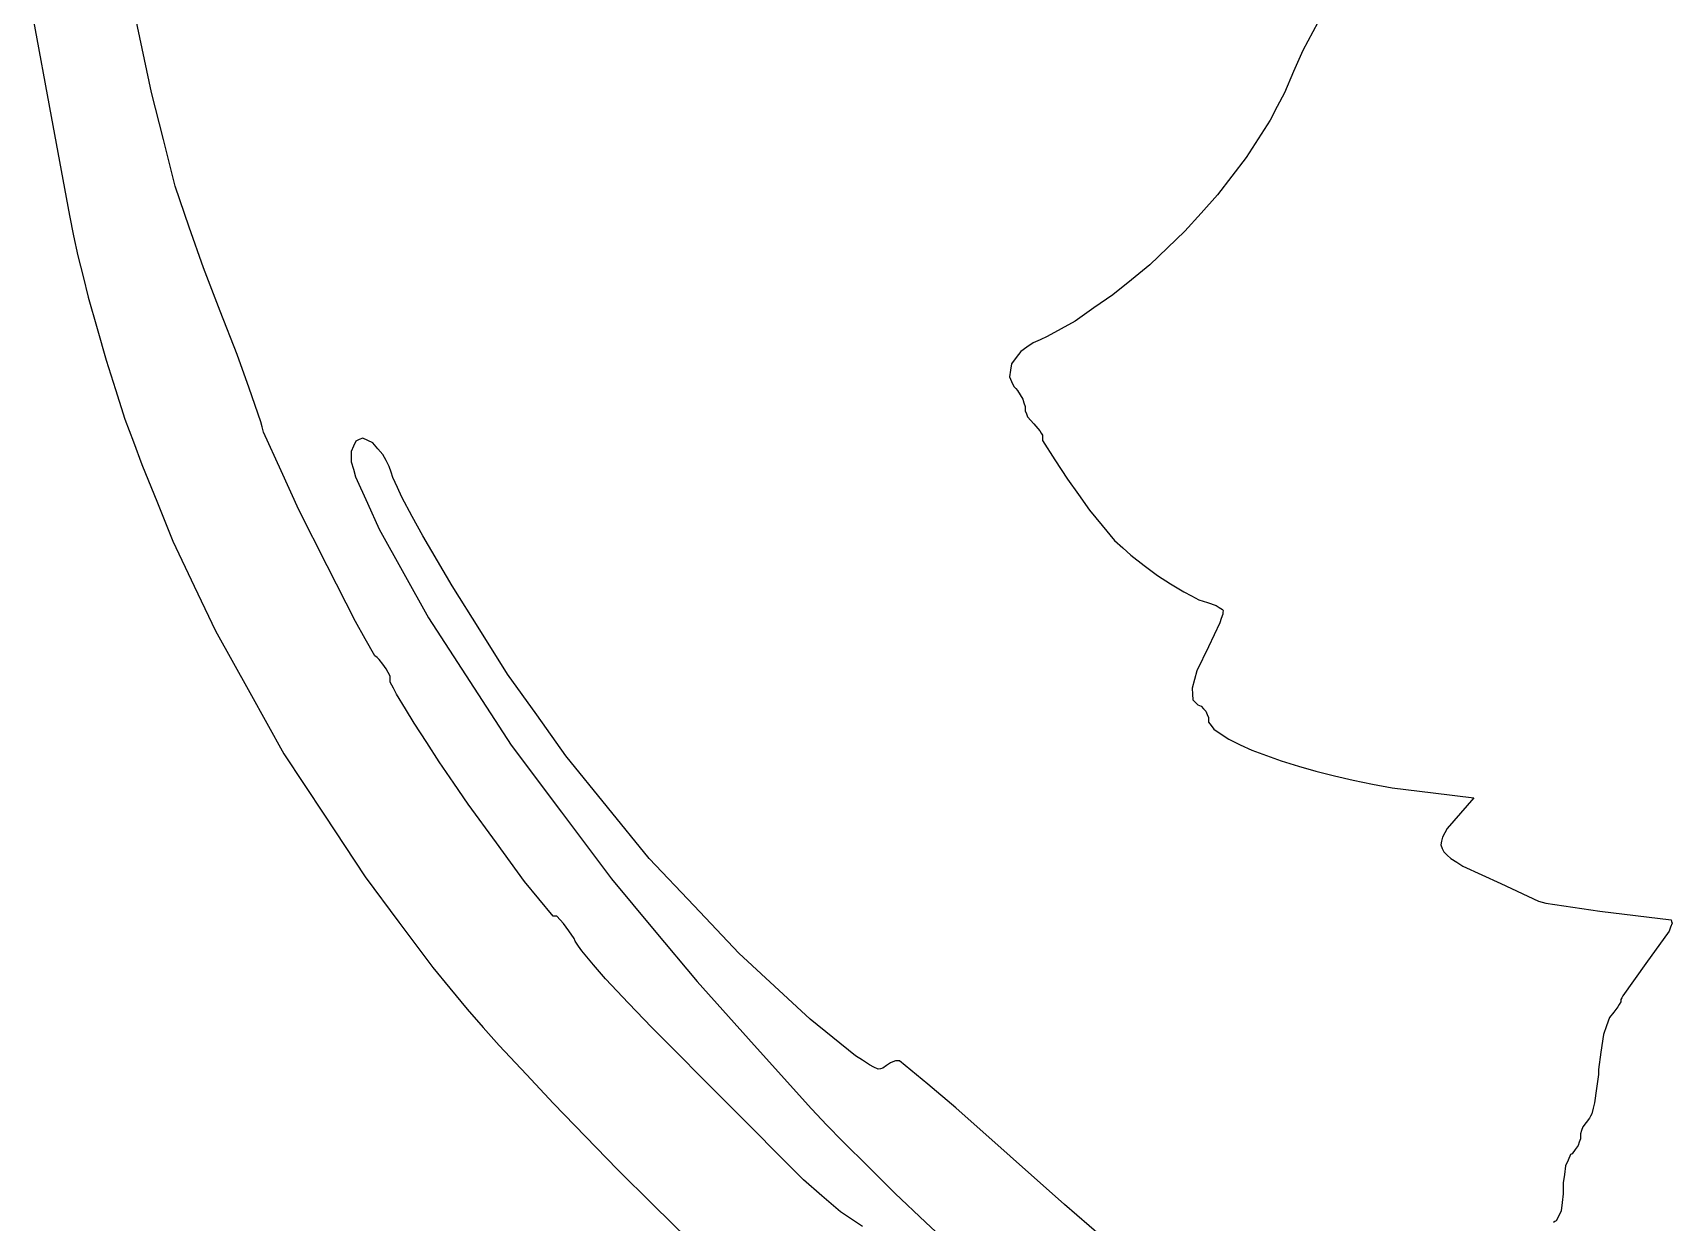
# Model space of a CAD drawing. Extents: x -30 to 30, y -30 to 30.
# Drawn here: x -29.69 to -11.23, y -10.19 to 3.21 of the extents above; entities that cross this region are included whole.
import ezdxf

# ---------------------------------------------------------------- set-up
doc = ezdxf.new("R2010")
doc.units = 0
doc.layers.add('Saint_VALENTIN_Day_Amoureux_Coeur_cs', color=7, linetype='CONTINUOUS')

msp = doc.modelspace()

# ---------------------------------------------------------------- linework, layer by layer
at = {"layer": 'Saint_VALENTIN_Day_Amoureux_Coeur_cs'}
for p, q in [((-28.4595, 3.031, 1.5), (-28.564, 3.526, 1.5)), ((-15.11, 3.535, 1.5), (-15.393, 3.008, 1.5)), ((-29.692, 3.384, 1.5), (-29.486, 2.266, 1.5)), ((-28.355, 2.536, 1.5), (-28.4595, 3.031, 1.5)), ((-15.393, 3.008, 1.5), (-15.497, 2.77, 1.5)), ((-15.497, 2.77, 1.5), (-15.601, 2.532, 1.5)), ((-28.2215, 2.007, 1.5), (-28.355, 2.536, 1.5)), ((-15.601, 2.532, 1.5), (-15.6805, 2.3785, 1.5)), ((-29.486, 2.266, 1.5), (-29.28, 1.148, 1.5)), ((-15.76, 2.225, 1.5), (-15.896, 2.014, 1.5)), ((-15.6805, 2.3785, 1.5), (-15.76, 2.225, 1.5)), ((-28.088, 1.478, 1.5), (-28.2215, 2.007, 1.5)), ((-15.896, 2.014, 1.5), (-16.032, 1.803, 1.5)), ((-16.032, 1.803, 1.5), (-16.193, 1.592, 1.5)), ((-27.9295, 1.0195, 1.5), (-28.088, 1.478, 1.5)), ((-16.193, 1.592, 1.5), (-16.354, 1.381, 1.5)), ((-16.354, 1.381, 1.5), (-16.5375, 1.1775, 1.5)), ((-29.28, 1.148, 1.5), (-29.232, 0.921, 1.5)), ((-16.5375, 1.1775, 1.5), (-16.721, 0.974, 1.5)), ((-27.771, 0.561, 1.5), (-27.9295, 1.0195, 1.5)), ((-16.721, 0.974, 1.5), (-16.918, 0.7835, 1.5)), ((-29.232, 0.921, 1.5), (-29.184, 0.694, 1.5)), ((-16.918, 0.7835, 1.5), (-17.115, 0.593, 1.5)), ((-29.184, 0.694, 1.5), (-29.1255, 0.4625, 1.5)), ((-27.5805, 0.073, 1.5), (-27.771, 0.561, 1.5)), ((-17.115, 0.593, 1.5), (-17.3235, 0.4235, 1.5)), ((-29.1255, 0.4625, 1.5), (-29.067, 0.231, 1.5)), ((-17.3235, 0.4235, 1.5), (-17.532, 0.254, 1.5)), ((-29.067, 0.231, 1.5), (-28.967, -0.124, 1.5)), ((-17.532, 0.254, 1.5), (-17.7445, 0.1075, 1.5)), ((-27.39, -0.415, 1.5), (-27.5805, 0.073, 1.5)), ((-17.7445, 0.1075, 1.5), (-17.957, -0.039, 1.5)), ((-28.967, -0.124, 1.5), (-28.867, -0.479, 1.5)), ((-18.1135, -0.126, 1.5), (-18.27, -0.213, 1.5)), ((-17.957, -0.039, 1.5), (-18.1135, -0.126, 1.5)), ((-18.499, -0.3345, 1.5), (-18.569, -0.383, 1.5)), ((-18.429, -0.286, 1.5), (-18.499, -0.3345, 1.5)), ((-18.3495, -0.2495, 1.5), (-18.429, -0.286, 1.5)), ((-18.27, -0.213, 1.5), (-18.3495, -0.2495, 1.5)), ((-28.867, -0.479, 1.5), (-28.7605, -0.811, 1.5)), ((-27.2565, -0.795, 1.5), (-27.39, -0.415, 1.5)), ((-18.673, -0.52, 1.5), (-18.6845, -0.5935, 1.5)), ((-18.621, -0.4515, 1.5), (-18.673, -0.52, 1.5)), ((-18.569, -0.383, 1.5), (-18.621, -0.4515, 1.5)), ((-18.6845, -0.5935, 1.5), (-18.696, -0.667, 1.5)), ((-18.696, -0.667, 1.5), (-18.671, -0.722, 1.5)), ((-18.671, -0.722, 1.5), (-18.646, -0.777, 1.5)), ((-28.7605, -0.811, 1.5), (-28.654, -1.143, 1.5)), ((-27.123, -1.175, 1.5), (-27.2565, -0.795, 1.5)), ((-18.646, -0.777, 1.5), (-18.6255, -0.7995, 1.5)), ((-18.6255, -0.7995, 1.5), (-18.605, -0.822, 1.5)), ((-18.605, -0.822, 1.5), (-18.5755, -0.8705, 1.5)), ((-18.5755, -0.8705, 1.5), (-18.546, -0.919, 1.5)), ((-18.546, -0.919, 1.5), (-18.5325, -0.96, 1.5)), ((-18.5325, -0.96, 1.5), (-18.519, -1.001, 1.5)), ((-18.519, -1.001, 1.5), (-18.519, -1.0265, 1.5)), ((-18.519, -1.0265, 1.5), (-18.519, -1.052, 1.5)), ((-18.519, -1.052, 1.5), (-18.5055, -1.086, 1.5)), ((-18.5055, -1.086, 1.5), (-18.492, -1.12, 1.5)), ((-28.654, -1.143, 1.5), (-28.559, -1.3995, 1.5)), ((-27.1095, -1.2325, 1.5), (-27.123, -1.175, 1.5)), ((-27.096, -1.29, 1.5), (-27.1095, -1.2325, 1.5)), ((-26.8965, -1.7275, 1.5), (-27.096, -1.29, 1.5)), ((-18.492, -1.12, 1.5), (-18.422, -1.198, 1.5)), ((-18.422, -1.198, 1.5), (-18.352, -1.276, 1.5)), ((-18.352, -1.276, 1.5), (-18.338, -1.301, 1.5)), ((-28.559, -1.3995, 1.5), (-28.464, -1.656, 1.5)), ((-26.081, -1.4505, 1.5), (-26.108, -1.51, 1.5)), ((-26.054, -1.391, 1.5), (-26.081, -1.4505, 1.5)), ((-26.0155, -1.3745, 1.5), (-26.054, -1.391, 1.5)), ((-25.977, -1.358, 1.5), (-26.0155, -1.3745, 1.5)), ((-25.92, -1.3855, 1.5), (-25.977, -1.358, 1.5)), ((-25.863, -1.413, 1.5), (-25.92, -1.3855, 1.5)), ((-25.8065, -1.4775, 1.5), (-25.863, -1.413, 1.5)), ((-18.338, -1.301, 1.5), (-18.324, -1.326, 1.5)), ((-18.324, -1.326, 1.5), (-18.324, -1.356, 1.5)), ((-18.324, -1.356, 1.5), (-18.324, -1.386, 1.5)), ((-18.324, -1.386, 1.5), (-18.1835, -1.6035, 1.5)), ((-28.464, -1.656, 1.5), (-28.2895, -2.087, 1.5)), ((-26.108, -1.51, 1.5), (-26.108, -1.567, 1.5)), ((-26.108, -1.567, 1.5), (-26.108, -1.624, 1.5)), ((-26.108, -1.624, 1.5), (-26.083, -1.709, 1.5)), ((-25.75, -1.542, 1.5), (-25.8065, -1.4775, 1.5)), ((-25.714, -1.6105, 1.5), (-25.75, -1.542, 1.5)), ((-25.678, -1.679, 1.5), (-25.714, -1.6105, 1.5)), ((-18.1835, -1.6035, 1.5), (-18.043, -1.821, 1.5)), ((-26.697, -2.165, 1.5), (-26.8965, -1.7275, 1.5)), ((-26.083, -1.709, 1.5), (-26.058, -1.794, 1.5)), ((-26.058, -1.794, 1.5), (-25.9245, -2.0895, 1.5)), ((-25.6575, -1.741, 1.5), (-25.678, -1.679, 1.5)), ((-25.637, -1.803, 1.5), (-25.6575, -1.741, 1.5)), ((-25.587, -1.913, 1.5), (-25.637, -1.803, 1.5)), ((-18.043, -1.821, 1.5), (-17.9185, -1.995, 1.5)), ((-25.537, -2.023, 1.5), (-25.587, -1.913, 1.5)), ((-25.4195, -2.2405, 1.5), (-25.537, -2.023, 1.5)), ((-17.9185, -1.995, 1.5), (-17.794, -2.169, 1.5)), ((-28.2895, -2.087, 1.5), (-28.115, -2.518, 1.5)), ((-26.3775, -2.795, 1.5), (-26.697, -2.165, 1.5)), ((-25.9245, -2.0895, 1.5), (-25.791, -2.385, 1.5)), ((-17.794, -2.169, 1.5), (-17.6535, -2.341, 1.5)), ((-25.791, -2.385, 1.5), (-25.5145, -2.8845, 1.5)), ((-25.302, -2.458, 1.5), (-25.4195, -2.2405, 1.5)), ((-17.6535, -2.341, 1.5), (-17.513, -2.513, 1.5)), ((-28.115, -2.518, 1.5), (-27.875, -3.024, 1.5)), ((-25.1365, -2.74, 1.5), (-25.302, -2.458, 1.5)), ((-17.513, -2.513, 1.5), (-17.4205, -2.5955, 1.5)), ((-24.971, -3.022, 1.5), (-25.1365, -2.74, 1.5)), ((-17.4205, -2.5955, 1.5), (-17.328, -2.678, 1.5)), ((-17.328, -2.678, 1.5), (-17.1785, -2.7925, 1.5)), ((-26.058, -3.425, 1.5), (-26.3775, -2.795, 1.5)), ((-25.5145, -2.8845, 1.5), (-25.238, -3.384, 1.5)), ((-17.1785, -2.7925, 1.5), (-17.029, -2.907, 1.5)), ((-17.029, -2.907, 1.5), (-16.8815, -2.9985, 1.5)), ((-27.875, -3.024, 1.5), (-27.635, -3.53, 1.5)), ((-24.6585, -3.519, 1.5), (-24.971, -3.022, 1.5)), ((-16.8815, -2.9985, 1.5), (-16.734, -3.09, 1.5)), ((-16.734, -3.09, 1.5), (-16.648, -3.134, 1.5)), ((-16.648, -3.134, 1.5), (-16.562, -3.178, 1.5)), ((-16.562, -3.178, 1.5), (-16.4645, -3.21, 1.5)), ((-16.4645, -3.21, 1.5), (-16.367, -3.242, 1.5)), ((-16.367, -3.242, 1.5), (-16.333, -3.2645, 1.5)), ((-16.333, -3.2645, 1.5), (-16.299, -3.287, 1.5)), ((-16.299, -3.287, 1.5), (-16.2945, -3.294, 1.5)), ((-16.2925, -3.3215, 1.5), (-16.295, -3.342, 1.5)), ((-16.2945, -3.294, 1.5), (-16.29, -3.301, 1.5)), ((-16.29, -3.301, 1.5), (-16.2925, -3.3215, 1.5)), ((-25.9495, -3.6175, 1.5), (-26.058, -3.425, 1.5)), ((-25.238, -3.384, 1.5), (-24.7715, -4.101, 1.5)), ((-16.326, -3.439, 1.5), (-16.4555, -3.709, 1.5)), ((-16.3105, -3.3905, 1.5), (-16.326, -3.439, 1.5)), ((-16.295, -3.342, 1.5), (-16.3105, -3.3905, 1.5)), ((-27.635, -3.53, 1.5), (-27.25, -4.222, 1.5)), ((-25.841, -3.81, 1.5), (-25.9495, -3.6175, 1.5)), ((-24.346, -4.016, 1.5), (-24.6585, -3.519, 1.5)), ((-25.816, -3.8305, 1.5), (-25.841, -3.81, 1.5)), ((-25.791, -3.851, 1.5), (-25.816, -3.8305, 1.5)), ((-25.7525, -3.9035, 1.5), (-25.791, -3.851, 1.5)), ((-16.4555, -3.709, 1.5), (-16.585, -3.979, 1.5)), ((-25.714, -3.956, 1.5), (-25.7525, -3.9035, 1.5)), ((-25.6915, -3.9975, 1.5), (-25.714, -3.956, 1.5)), ((-25.669, -4.039, 1.5), (-25.6915, -3.9975, 1.5)), ((-25.669, -4.0735, 1.5), (-25.669, -4.039, 1.5)), ((-24.0175, -4.4765, 1.5), (-24.346, -4.016, 1.5)), ((-16.585, -3.979, 1.5), (-16.612, -4.0775, 1.5)), ((-27.25, -4.222, 1.5), (-26.865, -4.914, 1.5)), ((-25.669, -4.108, 1.5), (-25.669, -4.0735, 1.5)), ((-25.6325, -4.1745, 1.5), (-25.669, -4.108, 1.5)), ((-25.596, -4.241, 1.5), (-25.6325, -4.1745, 1.5)), ((-25.4965, -4.4055, 1.5), (-25.596, -4.241, 1.5)), ((-24.7715, -4.101, 1.5), (-24.305, -4.818, 1.5)), ((-16.612, -4.0775, 1.5), (-16.639, -4.176, 1.5)), ((-16.639, -4.176, 1.5), (-16.6345, -4.2405, 1.5)), ((-16.6345, -4.2405, 1.5), (-16.63, -4.305, 1.5)), ((-25.397, -4.57, 1.5), (-25.4965, -4.4055, 1.5)), ((-16.63, -4.305, 1.5), (-16.603, -4.3345, 1.5)), ((-16.603, -4.3345, 1.5), (-16.576, -4.364, 1.5)), ((-16.576, -4.364, 1.5), (-16.5575, -4.371, 1.5)), ((-16.5575, -4.371, 1.5), (-16.539, -4.378, 1.5)), ((-16.539, -4.378, 1.5), (-16.512, -4.4055, 1.5)), ((-16.512, -4.4055, 1.5), (-16.485, -4.433, 1.5)), ((-25.2565, -4.788, 1.5), (-25.397, -4.57, 1.5)), ((-23.689, -4.937, 1.5), (-24.0175, -4.4765, 1.5)), ((-16.485, -4.433, 1.5), (-16.469, -4.4695, 1.5)), ((-16.469, -4.4695, 1.5), (-16.453, -4.506, 1.5)), ((-16.453, -4.506, 1.5), (-16.453, -4.5315, 1.5)), ((-16.453, -4.5315, 1.5), (-16.453, -4.557, 1.5)), ((-16.453, -4.557, 1.5), (-16.4235, -4.596, 1.5)), ((-16.4235, -4.596, 1.5), (-16.394, -4.635, 1.5)), ((-25.116, -5.006, 1.5), (-25.2565, -4.788, 1.5)), ((-16.394, -4.635, 1.5), (-16.3105, -4.692, 1.5)), ((-16.3105, -4.692, 1.5), (-16.227, -4.749, 1.5)), ((-16.227, -4.749, 1.5), (-16.0975, -4.811, 1.5)), ((-26.865, -4.914, 1.5), (-26.4075, -5.606, 1.5)), ((-24.305, -4.818, 1.5), (-23.741, -5.5695, 1.5)), ((-23.22, -5.5145, 1.5), (-23.689, -4.937, 1.5)), ((-16.0975, -4.811, 1.5), (-15.968, -4.873, 1.5)), ((-15.968, -4.873, 1.5), (-15.803, -4.9325, 1.5)), ((-15.803, -4.9325, 1.5), (-15.638, -4.992, 1.5)), ((-24.953, -5.244, 1.5), (-25.116, -5.006, 1.5)), ((-15.638, -4.992, 1.5), (-15.443, -5.0515, 1.5)), ((-15.443, -5.0515, 1.5), (-15.248, -5.111, 1.5)), ((-15.248, -5.111, 1.5), (-15.0375, -5.1615, 1.5)), ((-15.0375, -5.1615, 1.5), (-14.827, -5.212, 1.5)), ((-24.79, -5.482, 1.5), (-24.953, -5.244, 1.5)), ((-14.827, -5.212, 1.5), (-14.607, -5.2555, 1.5)), ((-14.607, -5.2555, 1.5), (-14.387, -5.299, 1.5)), ((-14.387, -5.299, 1.5), (-13.927, -5.354, 1.5)), ((-24.4725, -5.9175, 1.5), (-24.79, -5.482, 1.5)), ((-22.751, -6.092, 1.5), (-23.22, -5.5145, 1.5)), ((-13.927, -5.354, 1.5), (-13.467, -5.409, 1.5)), ((-13.467, -5.409, 1.5), (-13.6165, -5.583, 1.5)), ((-26.4075, -5.606, 1.5), (-25.95, -6.298, 1.5)), ((-23.741, -5.5695, 1.5), (-23.177, -6.321, 1.5)), ((-13.6165, -5.583, 1.5), (-13.766, -5.757, 1.5)), ((-13.83, -5.8965, 1.5), (-13.839, -5.94, 1.5)), ((-13.821, -5.853, 1.5), (-13.83, -5.8965, 1.5)), ((-13.7935, -5.805, 1.5), (-13.821, -5.853, 1.5)), ((-13.766, -5.757, 1.5), (-13.7935, -5.805, 1.5)), ((-24.155, -6.353, 1.5), (-24.4725, -5.9175, 1.5)), ((-13.839, -5.94, 1.5), (-13.823, -5.979, 1.5)), ((-13.823, -5.979, 1.5), (-13.807, -6.018, 1.5)), ((-13.807, -6.018, 1.5), (-13.7665, -6.055, 1.5)), ((-13.7665, -6.055, 1.5), (-13.726, -6.092, 1.5)), ((-22.246, -6.6255, 1.5), (-22.751, -6.092, 1.5)), ((-13.726, -6.092, 1.5), (-13.658, -6.1355, 1.5)), ((-13.658, -6.1355, 1.5), (-13.59, -6.179, 1.5)), ((-13.59, -6.179, 1.5), (-13.164, -6.376, 1.5)), ((-25.95, -6.298, 1.5), (-25.569, -6.809, 1.5)), ((-23.9945, -6.5475, 1.5), (-24.155, -6.353, 1.5)), ((-23.177, -6.321, 1.5), (-22.6945, -6.9005, 1.5)), ((-13.164, -6.376, 1.5), (-12.738, -6.573, 1.5)), ((-23.834, -6.742, 1.5), (-23.9945, -6.5475, 1.5)), ((-21.741, -7.159, 1.5), (-22.246, -6.6255, 1.5)), ((-12.738, -6.573, 1.5), (-12.697, -6.5845, 1.5)), ((-12.697, -6.5845, 1.5), (-12.656, -6.596, 1.5)), ((-12.656, -6.596, 1.5), (-12.3525, -6.6415, 1.5)), ((-12.3525, -6.6415, 1.5), (-12.049, -6.687, 1.5)), ((-25.569, -6.809, 1.5), (-25.188, -7.32, 1.5)), ((-23.8135, -6.742, 1.5), (-23.834, -6.742, 1.5)), ((-23.793, -6.742, 1.5), (-23.8135, -6.742, 1.5)), ((-23.7545, -6.7835, 1.5), (-23.793, -6.742, 1.5)), ((-23.716, -6.825, 1.5), (-23.7545, -6.7835, 1.5)), ((-23.657, -6.9095, 1.5), (-23.716, -6.825, 1.5)), ((-12.049, -6.687, 1.5), (-11.648, -6.735, 1.5)), ((-11.648, -6.735, 1.5), (-11.247, -6.783, 1.5)), ((-11.234, -6.82, 1.5), (-11.252, -6.866, 1.5)), ((-11.247, -6.783, 1.5), (-11.2405, -6.8015, 1.5)), ((-11.2405, -6.8015, 1.5), (-11.234, -6.82, 1.5)), ((-23.598, -6.994, 1.5), (-23.657, -6.9095, 1.5)), ((-23.585, -7.026, 1.5), (-23.598, -6.994, 1.5)), ((-22.6945, -6.9005, 1.5), (-22.212, -7.48, 1.5)), ((-11.27, -6.912, 1.5), (-11.5305, -7.276, 1.5)), ((-11.252, -6.866, 1.5), (-11.27, -6.912, 1.5)), ((-23.5485, -7.079, 1.5), (-23.585, -7.026, 1.5)), ((-23.512, -7.132, 1.5), (-23.5485, -7.079, 1.5)), ((-23.3785, -7.29, 1.5), (-23.512, -7.132, 1.5)), ((-21.34, -7.53, 1.5), (-21.741, -7.159, 1.5)), ((-25.188, -7.32, 1.5), (-24.9955, -7.5555, 1.5)), ((-23.245, -7.448, 1.5), (-23.3785, -7.29, 1.5)), ((-11.5305, -7.276, 1.5), (-11.791, -7.64, 1.5)), ((-24.9955, -7.5555, 1.5), (-24.803, -7.791, 1.5)), ((-22.9845, -7.723, 1.5), (-23.245, -7.448, 1.5)), ((-22.212, -7.48, 1.5), (-21.5685, -8.197, 1.5)), ((-20.939, -7.901, 1.5), (-21.34, -7.53, 1.5)), ((-22.724, -7.998, 1.5), (-22.9845, -7.723, 1.5)), ((-11.8295, -7.7365, 1.5), (-11.845, -7.764, 1.5)), ((-11.814, -7.709, 1.5), (-11.8295, -7.7365, 1.5)), ((-11.8025, -7.661, 1.5), (-11.814, -7.682, 1.5)), ((-11.814, -7.682, 1.5), (-11.814, -7.709, 1.5)), ((-11.791, -7.64, 1.5), (-11.8025, -7.661, 1.5)), ((-24.803, -7.791, 1.5), (-24.622, -7.995, 1.5)), ((-20.685, -8.1075, 1.5), (-20.939, -7.901, 1.5)), ((-11.941, -7.883, 1.5), (-11.975, -7.9795, 1.5)), ((-11.893, -7.8235, 1.5), (-11.941, -7.883, 1.5)), ((-11.845, -7.764, 1.5), (-11.893, -7.8235, 1.5)), ((-24.622, -7.995, 1.5), (-24.441, -8.199, 1.5)), ((-21.87, -8.8545, 1.5), (-22.724, -7.998, 1.5)), ((-20.431, -8.314, 1.5), (-20.685, -8.1075, 1.5)), ((-12.009, -8.076, 1.5), (-12.036, -8.273, 1.5)), ((-11.975, -7.9795, 1.5), (-12.009, -8.076, 1.5)), ((-24.441, -8.199, 1.5), (-24.135, -8.5265, 1.5)), ((-21.5685, -8.197, 1.5), (-20.925, -8.914, 1.5)), ((-12.036, -8.273, 1.5), (-12.063, -8.47, 1.5)), ((-20.352, -8.3665, 1.5), (-20.431, -8.314, 1.5)), ((-20.273, -8.419, 1.5), (-20.352, -8.3665, 1.5)), ((-20.223, -8.442, 1.5), (-20.273, -8.419, 1.5)), ((-20.173, -8.465, 1.5), (-20.223, -8.442, 1.5)), ((-20.148, -8.4605, 1.5), (-20.173, -8.465, 1.5)), ((-20.123, -8.456, 1.5), (-20.148, -8.4605, 1.5)), ((-20.08, -8.426, 1.5), (-20.123, -8.456, 1.5)), ((-20.037, -8.396, 1.5), (-20.08, -8.426, 1.5)), ((-20.0075, -8.3845, 1.5), (-20.037, -8.396, 1.5)), ((-19.978, -8.373, 1.5), (-20.0075, -8.3845, 1.5)), ((-19.9555, -8.373, 1.5), (-19.978, -8.373, 1.5)), ((-19.933, -8.373, 1.5), (-19.9555, -8.373, 1.5)), ((-19.6155, -8.6365, 1.5), (-19.933, -8.373, 1.5)), ((-12.063, -8.47, 1.5), (-12.063, -8.4975, 1.5)), ((-24.135, -8.5265, 1.5), (-23.829, -8.854, 1.5)), ((-19.298, -8.9, 1.5), (-19.6155, -8.6365, 1.5)), ((-12.063, -8.525, 1.5), (-12.0855, -8.685, 1.5)), ((-12.063, -8.4975, 1.5), (-12.063, -8.525, 1.5)), ((-23.829, -8.854, 1.5), (-23.469, -9.2255, 1.5)), ((-21.016, -9.711, 1.5), (-21.87, -8.8545, 1.5)), ((-12.108, -8.845, 1.5), (-12.124, -8.907, 1.5)), ((-12.0855, -8.685, 1.5), (-12.108, -8.845, 1.5)), ((-20.925, -8.914, 1.5), (-20.7505, -9.095, 1.5)), ((-18.6865, -9.4455, 1.5), (-19.298, -8.9, 1.5)), ((-12.167, -9.019, 1.5), (-12.2035, -9.0675, 1.5)), ((-12.1535, -8.994, 1.5), (-12.167, -9.019, 1.5)), ((-12.14, -8.969, 1.5), (-12.1535, -8.994, 1.5)), ((-12.124, -8.907, 1.5), (-12.14, -8.969, 1.5)), ((-23.469, -9.2255, 1.5), (-23.109, -9.597, 1.5)), ((-20.7505, -9.095, 1.5), (-20.576, -9.276, 1.5)), ((-12.2535, -9.155, 1.5), (-12.267, -9.194, 1.5)), ((-12.267, -9.194, 1.5), (-12.267, -9.2215, 1.5)), ((-12.267, -9.2215, 1.5), (-12.267, -9.249, 1.5)), ((-12.24, -9.116, 1.5), (-12.2535, -9.155, 1.5)), ((-12.2035, -9.0675, 1.5), (-12.24, -9.116, 1.5)), ((-20.576, -9.276, 1.5), (-20.2795, -9.5715, 1.5)), ((-12.328, -9.372, 1.5), (-12.362, -9.418, 1.5)), ((-12.294, -9.326, 1.5), (-12.328, -9.372, 1.5)), ((-12.2805, -9.2875, 1.5), (-12.294, -9.326, 1.5)), ((-12.267, -9.249, 1.5), (-12.2805, -9.2875, 1.5)), ((-23.109, -9.597, 1.5), (-22.708, -9.993, 1.5)), ((-20.2795, -9.5715, 1.5), (-19.983, -9.867, 1.5)), ((-18.075, -9.991, 1.5), (-18.6865, -9.4455, 1.5)), ((-12.434, -9.555, 1.5), (-12.448, -9.6515, 1.5)), ((-12.407, -9.491, 1.5), (-12.434, -9.555, 1.5)), ((-12.38, -9.427, 1.5), (-12.407, -9.491, 1.5)), ((-12.371, -9.4225, 1.5), (-12.38, -9.427, 1.5)), ((-12.362, -9.418, 1.5), (-12.371, -9.4225, 1.5)), ((-20.8075, -9.892, 1.5), (-21.016, -9.711, 1.5)), ((-12.448, -9.6515, 1.5), (-12.462, -9.748, 1.5)), ((-12.462, -9.748, 1.5), (-12.462, -9.81, 1.5)), ((-20.599, -10.073, 1.5), (-20.8075, -9.892, 1.5)), ((-19.983, -9.867, 1.5), (-19.6405, -10.188, 1.5)), ((-12.473, -9.966, 1.5), (-12.484, -10.06, 1.5)), ((-12.462, -9.872, 1.5), (-12.473, -9.966, 1.5)), ((-12.462, -9.81, 1.5), (-12.462, -9.872, 1.5)), ((-22.708, -9.993, 1.5), (-22.307, -10.389, 1.5)), ((-20.352, -10.238, 1.5), (-20.599, -10.073, 1.5)), ((-16.4575, -11.3885, 1.5), (-18.075, -9.991, 1.5)), ((-12.5115, -10.117, 1.5), (-12.539, -10.174, 1.5)), ((-12.484, -10.06, 1.5), (-12.5115, -10.117, 1.5)), ((-19.6405, -10.188, 1.5), (-19.298, -10.509, 1.5)), ((-12.5545, -10.183, 1.5), (-12.57, -10.192, 1.5)), ((-12.539, -10.174, 1.5), (-12.5545, -10.183, 1.5))]:
    msp.add_line(p, q, dxfattribs=at)

doc.saveas('drawing.dxf')
